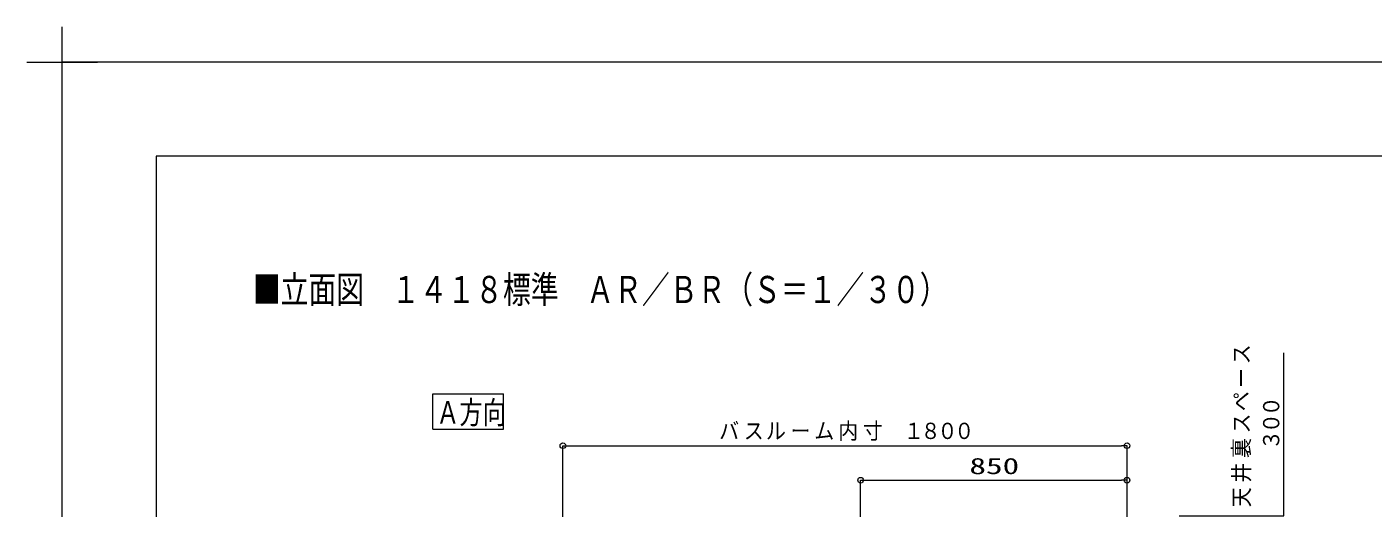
# Model space of a CAD drawing. Units: millimetres on the paper, with parts at other scales. Extents: x -305 to 305, y -152 to 152.
# Drawn here: x -304.8 to -161.6, y 101.1 to 152.3 of the extents above; entities that cross this region are included whole.
import ezdxf
from ezdxf.enums import TextEntityAlignment as Align

# ---------------------------------------------------------------- set-up
doc = ezdxf.new("R2010")
doc.units = ezdxf.units.MM
doc.linetypes.add('DASHED2', pattern=[3, 2, -1])
for name, color, linetype, lineweight in [('0-0_0', 7, 'Continuous', 9), ('0-1_VIEW0001', 7, 'DASHED2', 9), ('0-3_1図面枠', 7, 'Continuous', 9), ('0-4_図面枠', 3, 'Continuous', 9), ('0-5_DEFPOINTS', 7, 'Continuous', 9)]:
    doc.layers.add(name, color=color, linetype=linetype, lineweight=lineweight)
doc.styles.add('ＭＳ ゴシック', font='')
doc.styles.get('ＭＳ ゴシック').set_extended_font_data('MS Gothic')

# ---------------------------------------------------------------- blocks, each defined once
blk = doc.blocks.new('_ORIGIN')
at = {"layer": '0-0_0'}
blk.add_line((0, 0), (-1, 0), dxfattribs=at)
blk.add_circle((0, 0), 0.5, dxfattribs=at)
blk = doc.blocks.new('グループ-6')
at = {"layer": '0-3_1図面枠'}
for p, q in [((-4200, 2895), (-4200, 3045)), ((-4275, 2970), (-4125, 2970))]:
    blk.add_line(p, q, dxfattribs=at)

msp = doc.modelspace()

# ---------------------------------------------------------------- linework, layer by layer
at = {"layer": '0-1_VIEW0001', "linetype": 'Continuous'}
for p, q in [((-261.577, 109.484), (-261.577, 113.234)), ((-261.577, 113.234), (-254.077, 113.234)), ((-254.077, 109.484), (-254.077, 113.234)), ((-261.577, 109.484), (-254.077, 109.484)), ((-247.758, 95.598), (-247.758, 107.725)), ((-247.158, 107.725), (-188.358, 107.725)), ((-187.758, 95.598), (-187.758, 107.725)), ((-216.091, 95.598), (-216.091, 104.058)), ((-215.491, 104.058), (-188.358, 104.058))]:
    msp.add_line(p, q, dxfattribs=at)
msp.add_lwpolyline([(-182.218, 100.258), (-171.09, 100.258), (-171.09, 117.615)], dxfattribs=at)
at = {"layer": '0-4_図面枠'}
msp.add_lwpolyline([(-291.017, -138.498), (108.983, -138.498), (108.983, 138.502), (-291.017, 138.502)], close=True, dxfattribs=at)
at = {"layer": '0-5_DEFPOINTS'}
for p in [(118.983, 148.502), (-301.017, -148.498)]:
    msp.add_line(p, (-301.017, 148.502), dxfattribs=at)

# ---------------------------------------------------------------- block references
at = {"layer": '0-1_VIEW0001', "xscale": 0.6, "yscale": 0.6, "rotation": 180}
for p in [(-247.758, 107.725), (-216.091, 104.058)]:
    msp.add_blockref('_ORIGIN', p, dxfattribs=at)
at = {"layer": '0-1_VIEW0001', "xscale": 0.6, "yscale": 0.6}
for p in [(-187.758, 107.725), (-187.758, 104.058)]:
    msp.add_blockref('_ORIGIN', p, dxfattribs=at)
at = {"layer": '0-3_1図面枠', "xscale": 0.05, "yscale": 0.05}
msp.add_blockref('グループ-6', (-91.017, 0.002), dxfattribs=at)
msp.add_blockref('グループ-6', (-91.017, 0.002), dxfattribs=at)

# ---------------------------------------------------------------- texts
at = {"layer": '0-0_0', "style": 'ＭＳ ゴシック', "width": 0.75}
msp.add_text('■立面図\u3000１４１８標準\u3000ＡＲ／ＢＲ（Ｓ＝１／３０）', height=2.889, dxfattribs=at).set_placement((-280.735, 122.023), align=Align.BOTTOM_LEFT)
at = {"layer": '0-1_VIEW0001', "style": 'ＭＳ ゴシック', "width": 0.9}
for s, p in [('ス', (-174.217, 116.379)), ('ー', (-174.217, 113.864)), ('ペ', (-174.217, 111.391)), ('０', (-171.044, 110.849)), ('ス', (-174.217, 109.03)), ('０', (-171.044, 109.06)), ('３', (-171.044, 107.271)), ('裏', (-174.217, 106.412)), ('井', (-174.217, 103.795)), ('天', (-174.217, 101.178))]:
    msp.add_text(s, height=1.73, rotation=90, dxfattribs=at).set_placement(p, align=Align.BOTTOM_LEFT)
at = {"layer": '0-1_VIEW0001', "style": 'ＭＳ ゴシック'}
for s, height, width, p in [('Ａ方向', 2.405, 0.75, (-261.22, 109.335)), ('バ', 1.73, 0.9, (-231.14, 107.918)), ('内', 1.73, 0.9, (-218.474, 107.918)), ('寸', 1.73, 0.9, (-215.856, 107.918)), ('ス', 1.73, 0.9, (-228.523, 107.918)), ('ル', 1.73, 0.9, (-226.161, 107.918)), ('ー', 1.73, 0.9, (-223.544, 107.918)), ('ム', 1.73, 0.9, (-221.03, 107.918)), ('１', 1.73, 0.9, (-211.5, 107.918)), ('８', 1.73, 0.9, (-209.711, 107.918)), ('０', 1.73, 0.9, (-207.922, 107.918)), ('０', 1.73, 0.9, (-206.133, 107.918)), ('850', 1.73, 1.5, (-204.524, 104.183))]:
    msp.add_text(s, height=height, dxfattribs=dict(at, width=width)).set_placement(p, align=Align.BOTTOM_LEFT)

doc.saveas('drawing.dxf')
